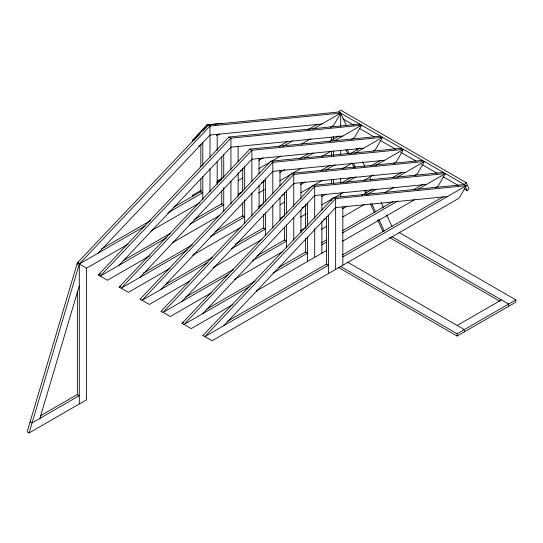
<?xml version="1.0" encoding="UTF-8"?>
<svg xmlns="http://www.w3.org/2000/svg" width="543" height="543" viewBox="0 0 543 543"><rect width="100%" height="100%" fill="white"/><g stroke="black" fill="none" stroke-linecap="round" stroke-linejoin="round"><path stroke-width="0.81" d="M202.939 335.459L212.157 340.712L459.12 198.134L466.315 185.665L338.71 111.987L208.03 124.931L77.35 262.88L27.15 431.8L29.112 432.934L79.312 264.013L209.992 126.064L340.671 113.12L346.258 125.467M39.883 418.402L79.312 285.733M161.054 311.275L291.795 173.292L293.756 174.425L424.436 161.481L417.234 173.95L414.309 175.64M192.65 141.75L192.65 140.087L207.046 124.741L221.442 123.465L222.426 124.028M199.967 133.904L193.634 140.657L192.65 140.087M202.844 130.836L208.03 125.311L207.046 124.741M338.71 111.939L340.515 110.066L466.165 182.611L464.353 184.532L333.673 197.476L202.994 335.425M464.211 188.903L467.136 190.593L468.948 188.665L466.165 182.611M98.12 253.153L209.992 135.058L321.856 123.98M149.868 255.773L107.453 280.263L98.29 274.968L228.97 137.019L359.649 124.076M119.066 265.242L230.931 147.153L342.803 136.069M380.589 136.171L249.909 149.108L119.229 287.064L128.392 292.351L170.081 268.283M140.006 277.337L251.871 159.242L363.742 148.164M140.114 299.186L270.848 161.203L401.528 148.259M160.945 289.426L272.817 171.33L384.682 160.253M181.885 301.514L293.756 183.425L405.621 172.341M443.414 172.436L312.734 185.38L182.054 323.329L191.217 328.624L232.899 304.555M202.831 313.603L314.696 195.514L426.567 184.43M223.77 325.698L335.642 207.602L447.507 196.525M198.67 146.06L200.829 144.811M216.664 135.669L219.548 134.006M192.65 196.844L192.65 195.181L201.29 190.193M217.125 181.05L221.442 178.552M77.289 262.914L78.81 262.038M101.46 248.959L150.411 220.696M173.794 207.195L200.829 191.591L202.79 192.724L167.719 212.971M216.664 182.448L221.069 179.903M279.523 146.155L287.559 141.513M308.017 129.702L317.519 124.218M79.312 264.013L145.069 226.051M240.569 170.909L242.762 169.647M258.835 160.368L263.219 157.837M282.951 146.447L292.446 140.963M312.904 129.153L340.726 113.087M77.35 264.577L77.35 262.88L86.513 268.167L128.196 244.106M150.866 231.013L199.865 202.722M238.397 180.48L242.789 177.948M258.875 168.656L269.844 162.323M271.31 161.481L280.812 155.99M301.29 144.166L310.8 138.675M330.544 127.279L333.47 125.589L340.671 113.12L340.671 126.614M98.229 275.002L100.482 273.706M123.132 260.626L170.624 233.212M194.007 219.711L221.768 203.679L223.736 204.813L190.125 224.218M238.357 194.102L242.741 191.57M299.736 158.665L308.505 153.608M329.689 141.37L339.192 135.886M166.742 237.719L100.251 276.102L230.931 138.153L361.611 125.209L354.409 137.678L351.484 139.368M261.509 183.005L264.434 181.314M279.781 172.457L284.892 169.504M304.623 158.115L313.386 153.051M334.576 140.82L361.672 125.175M172.538 242.68L219.345 215.659M258.611 192.989L264.461 189.616M279.815 180.744L301.759 168.079M321.504 156.683L331.013 151.192M119.175 287.098L120.695 286.215M143.345 273.143L192.297 244.879M214.947 231.8L242.714 215.768L244.676 216.901L210.331 236.728M258.57 206.611L263.688 203.659M320.675 170.76L330.171 165.276M350.635 153.465L360.131 147.981M187.681 249.807L121.198 288.197L251.871 150.241L382.55 137.298L375.356 149.766L373.163 151.035M281.722 195.514L284.647 193.831M300.72 184.545L305.105 182.014M325.562 170.203L335.058 164.719M354.789 153.33L382.611 137.264M192.751 255.196L241.017 227.327M280.283 204.657L284.668 202.125M300.761 192.84L322.698 180.167M342.443 168.771L351.952 163.28M165.018 284.81L212.51 257.389M235.16 244.309L263.654 227.863L265.615 228.997L231.277 248.823M280.242 218.286L283.894 216.175M341.615 182.848L351.117 177.364M370.842 165.975L380.344 160.49M207.894 262.317L142.137 300.286L272.817 162.337L403.497 149.393L396.295 161.862L393.37 163.552M301.935 208.03L306.32 205.498M321.66 196.634L326.044 194.109M346.502 182.292L356.004 176.808M375.729 165.418L403.551 149.359M189.555 281.22L149.332 304.44L140.175 299.152M212.958 267.706L261.957 239.415M300.489 217.173L306.34 213.793M321.7 204.928L342.911 192.684M364.115 180.439L373.625 174.948M185.224 297.32L233.449 269.477M256.832 255.984L284.593 239.952L286.555 241.085L252.217 260.911M300.455 230.795L306.3 227.422M361.828 195.358L372.79 189.032M392.514 177.642L401.284 172.579M228.108 274.833L163.076 312.374L293.756 174.425L293.756 206.286M323.608 219.698L326.526 218.008M342.599 208.729L346.984 206.197M366.715 194.808L376.211 189.324M397.401 177.093L424.497 161.447M211.227 292.887L170.278 316.528L161.115 311.241M234.63 279.373L282.903 251.511M321.429 229.261L326.553 226.309M342.64 217.017L364.584 204.351M385.055 192.527L393.831 187.464M181.993 323.363L183.514 322.488M206.897 308.987L255.122 281.145M278.505 267.651L305.533 252.04L307.501 253.174L273.156 273M321.395 242.884L326.506 239.931M342.585 230.653L392.996 201.548M413.454 189.731L422.956 184.247M249.78 286.5L184.016 324.463L314.696 186.514L445.375 173.57L438.181 186.039L435.255 187.729M321.897 244.866L326.282 242.334M342.355 233.049L397.883 200.991M418.341 189.181L445.436 173.536M256.303 291.041L326.282 250.642M342.375 241.35L414.777 199.552M40.304 415.897L77.35 394.51L79.312 395.643L32.098 422.902L30.13 421.768M29.112 432.934L86.513 399.797L86.513 268.167M227.11 321.504L326.479 264.129L328.44 265.262L204.962 336.558L335.642 198.609L466.315 185.665M342.334 254.979L443.163 196.763M342.837 256.954L466.376 185.631M457.158 325.461L501.454 299.885M340.271 266.287L457.158 333.769L515.85 299.885L515.85 302.152L457.158 336.036L338.085 267.292M291.795 173.292L422.474 160.348M209.625 125.168L211.227 125.026M342.952 118.89L353.907 125.216M359.751 128.589L374.358 137.026M380.202 140.399L395.548 149.257M400.659 152.21L415.999 161.067M421.843 164.441L437.183 173.298M443.027 176.672L458.367 185.53M398.969 232.404L515.85 299.885M208.03 124.931L209.992 126.064L209.992 157.076M228.97 137.019L230.931 138.153L230.931 170.013M249.909 149.108L251.871 150.241L251.871 181.26M270.848 161.203L272.817 162.337L272.817 194.197M312.734 185.38L314.696 186.514L314.696 218.374M333.673 197.476L335.642 198.609L335.642 269.423M391.768 236.558L508.648 304.039L508.648 306.306M389.575 237.562L499.886 301.25M347.472 262.133L464.353 329.615L464.353 331.882M192.65 195.181L193.634 195.745M465.399 186.799L467.136 190.593M356.731 148.626L357.43 150.167M362.67 161.746L364.76 166.375M369.654 177.181L371.045 180.269M381.172 202.648L383.616 208.05M386.759 215.001L391.998 226.574M347.289 149.468L349.38 154.09M353.554 163.328L355.298 167.176M365.751 190.274L366.796 192.582M372.016 204.134L375.498 211.831M378.987 219.528L384.206 231.08M346.02 149.875L347.764 153.723M351.945 162.961L354.029 167.583M364.482 190.681L365.873 193.763M370.401 203.768L374.236 212.238M377.718 219.935L382.944 231.481M457.158 333.769L457.158 336.036M342.837 206.89L342.837 265.262M340.671 150.235L340.671 154.45M340.671 178.07L340.671 183.134M340.671 193.254L340.671 196.627M333.47 136.564L333.47 139.945M333.47 150.92L333.47 155.984M333.47 179.624L333.47 183.846M331.508 137.121L331.508 140.494M331.508 151.47L331.508 155.692M331.508 179.333L331.508 183.554M331.508 198.752L331.508 200.442M328.44 215.204L328.44 273.577M326.479 216.609L326.479 264.828M321.897 194.801L321.897 210.026M321.897 221.028L321.897 253.174M314.696 228.542L314.696 257.328M307.501 203.109L307.501 225.956M307.501 236.952L307.501 261.488M305.533 204.514L305.533 228.203M305.533 238.357L305.533 252.739M300.958 182.713L300.958 198.786M300.958 209.781L300.958 232.621M293.756 217.295L293.756 240.162M286.555 191.021L286.555 213.867M286.555 224.863L286.555 247.737M284.593 192.426L284.593 216.114M284.593 227.11L284.593 240.651M280.012 170.617L280.012 185.849M280.012 197.693L280.012 220.533M272.817 205.206L272.817 228.067M265.615 178.932L265.615 201.772M265.615 212.775L265.615 235.642M263.654 180.337L263.654 203.177M263.654 214.18L263.654 228.555M259.072 158.529L259.072 173.76M259.072 185.604L259.072 208.444M251.871 193.118L251.871 215.978M244.676 166.844L244.676 188.835M244.676 199.838L244.676 223.553M242.714 168.249L242.714 191.088M242.714 202.933L242.714 216.467M238.133 146.44L238.133 161.665M238.133 172.667L238.133 196.356M230.931 181.023L230.931 203.89M223.736 154.748L223.736 177.595M223.736 187.742L223.736 211.465M221.768 157.002L221.768 179.842M221.768 190.844L221.768 204.378M217.186 134.345L217.186 150.425M217.186 161.42L217.186 184.26M209.992 168.934L209.992 191.801M202.79 142.66L202.79 165.5M202.79 176.502L202.79 199.376M200.829 144.065L200.829 166.905M200.829 178.749L200.829 192.29M79.312 263.966L79.312 403.951M77.35 291.713L77.35 395.189"/></g></svg>
